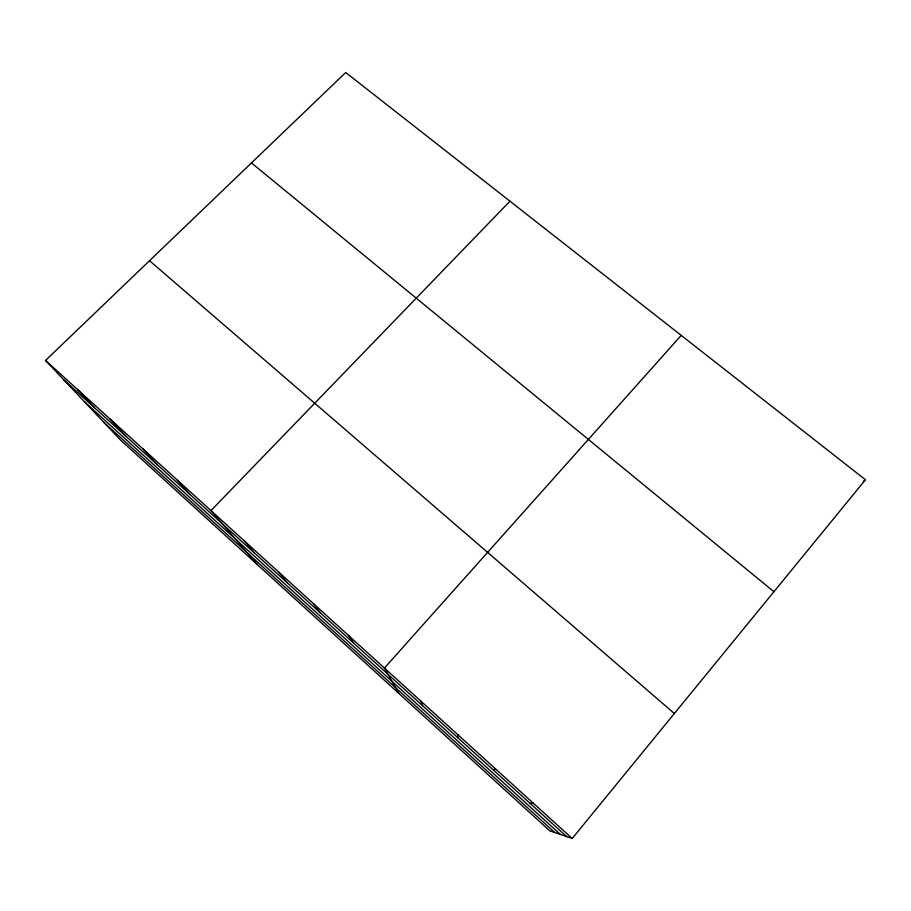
<?xml version="1.0" encoding="UTF-8"?>
<svg xmlns="http://www.w3.org/2000/svg" width="911" height="911" viewBox="0 0 911 911"><rect width="100%" height="100%" fill="white"/><g stroke="black" fill="none" stroke-linecap="round" stroke-linejoin="round"><path stroke-width="1.37" d="M572.199 838.496L865.45 479.744L345.724 72.504L45.55 360.449L120.491 440.013L549.754 830.809L572.199 838.496L45.55 360.449M681.2 335.373L384.431 668.059L398.904 693.476M509.955 201.194L210.965 510.604L257.403 564.649M493.546 770.171L495.265 768.656M863.286 481.452L865.45 479.744M529.826 803.126L533.425 803.286M251.459 162.921L773.917 591.717M149.529 260.705L674.368 713.518M63.69 379.705L566.676 836.605M84.427 401.728L560.436 834.465M103.638 422.123L554.719 832.506M77.629 389.566L94.482 407.684M110.197 419.128L125.729 436.062M143.266 449.146L157.432 464.861M176.859 479.641L189.613 494.092M244.592 541.123L254.442 552.977M278.743 572.119L287.079 582.63M313.43 603.606L320.216 612.727M348.651 635.571L353.844 643.268M420.791 701.049L422.624 705.752M457.732 734.585L457.812 737.716"/></g></svg>
